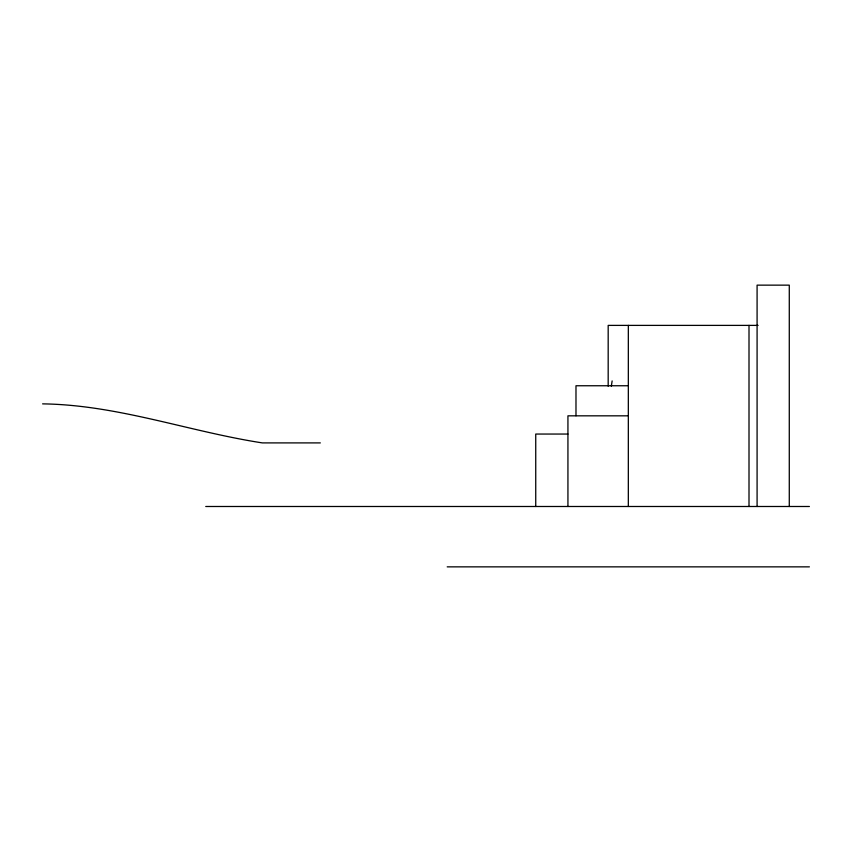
<?xml version="1.0" encoding="UTF-8"?>
<svg xmlns="http://www.w3.org/2000/svg" width="852" height="852" viewBox="0 0 852 852"><rect width="100%" height="100%" fill="white"/><g stroke="black" fill="none" stroke-linecap="round" stroke-linejoin="round"><path stroke-width="1.28" d="M611.321 386.169L612.141 380.929M758.099 325.389L608.179 325.389L608.179 386.201M627.477 385.754L575.984 385.754L575.984 415.776M627.466 415.829L567.933 415.829L567.933 506.493M567.933 434.051L535.738 434.051L535.738 506.493M320.331 442.902L262.363 442.902C188.793 431.559 117.789 404.86 42.6 403.869M205.737 506.493L809.4 506.493M447.204 566.857L809.4 566.857M789.282 506.493L789.282 285.143L757.087 285.143L757.087 506.493M749.004 325.389L749.004 506.493M628.329 325.389L628.329 506.493"/></g></svg>
